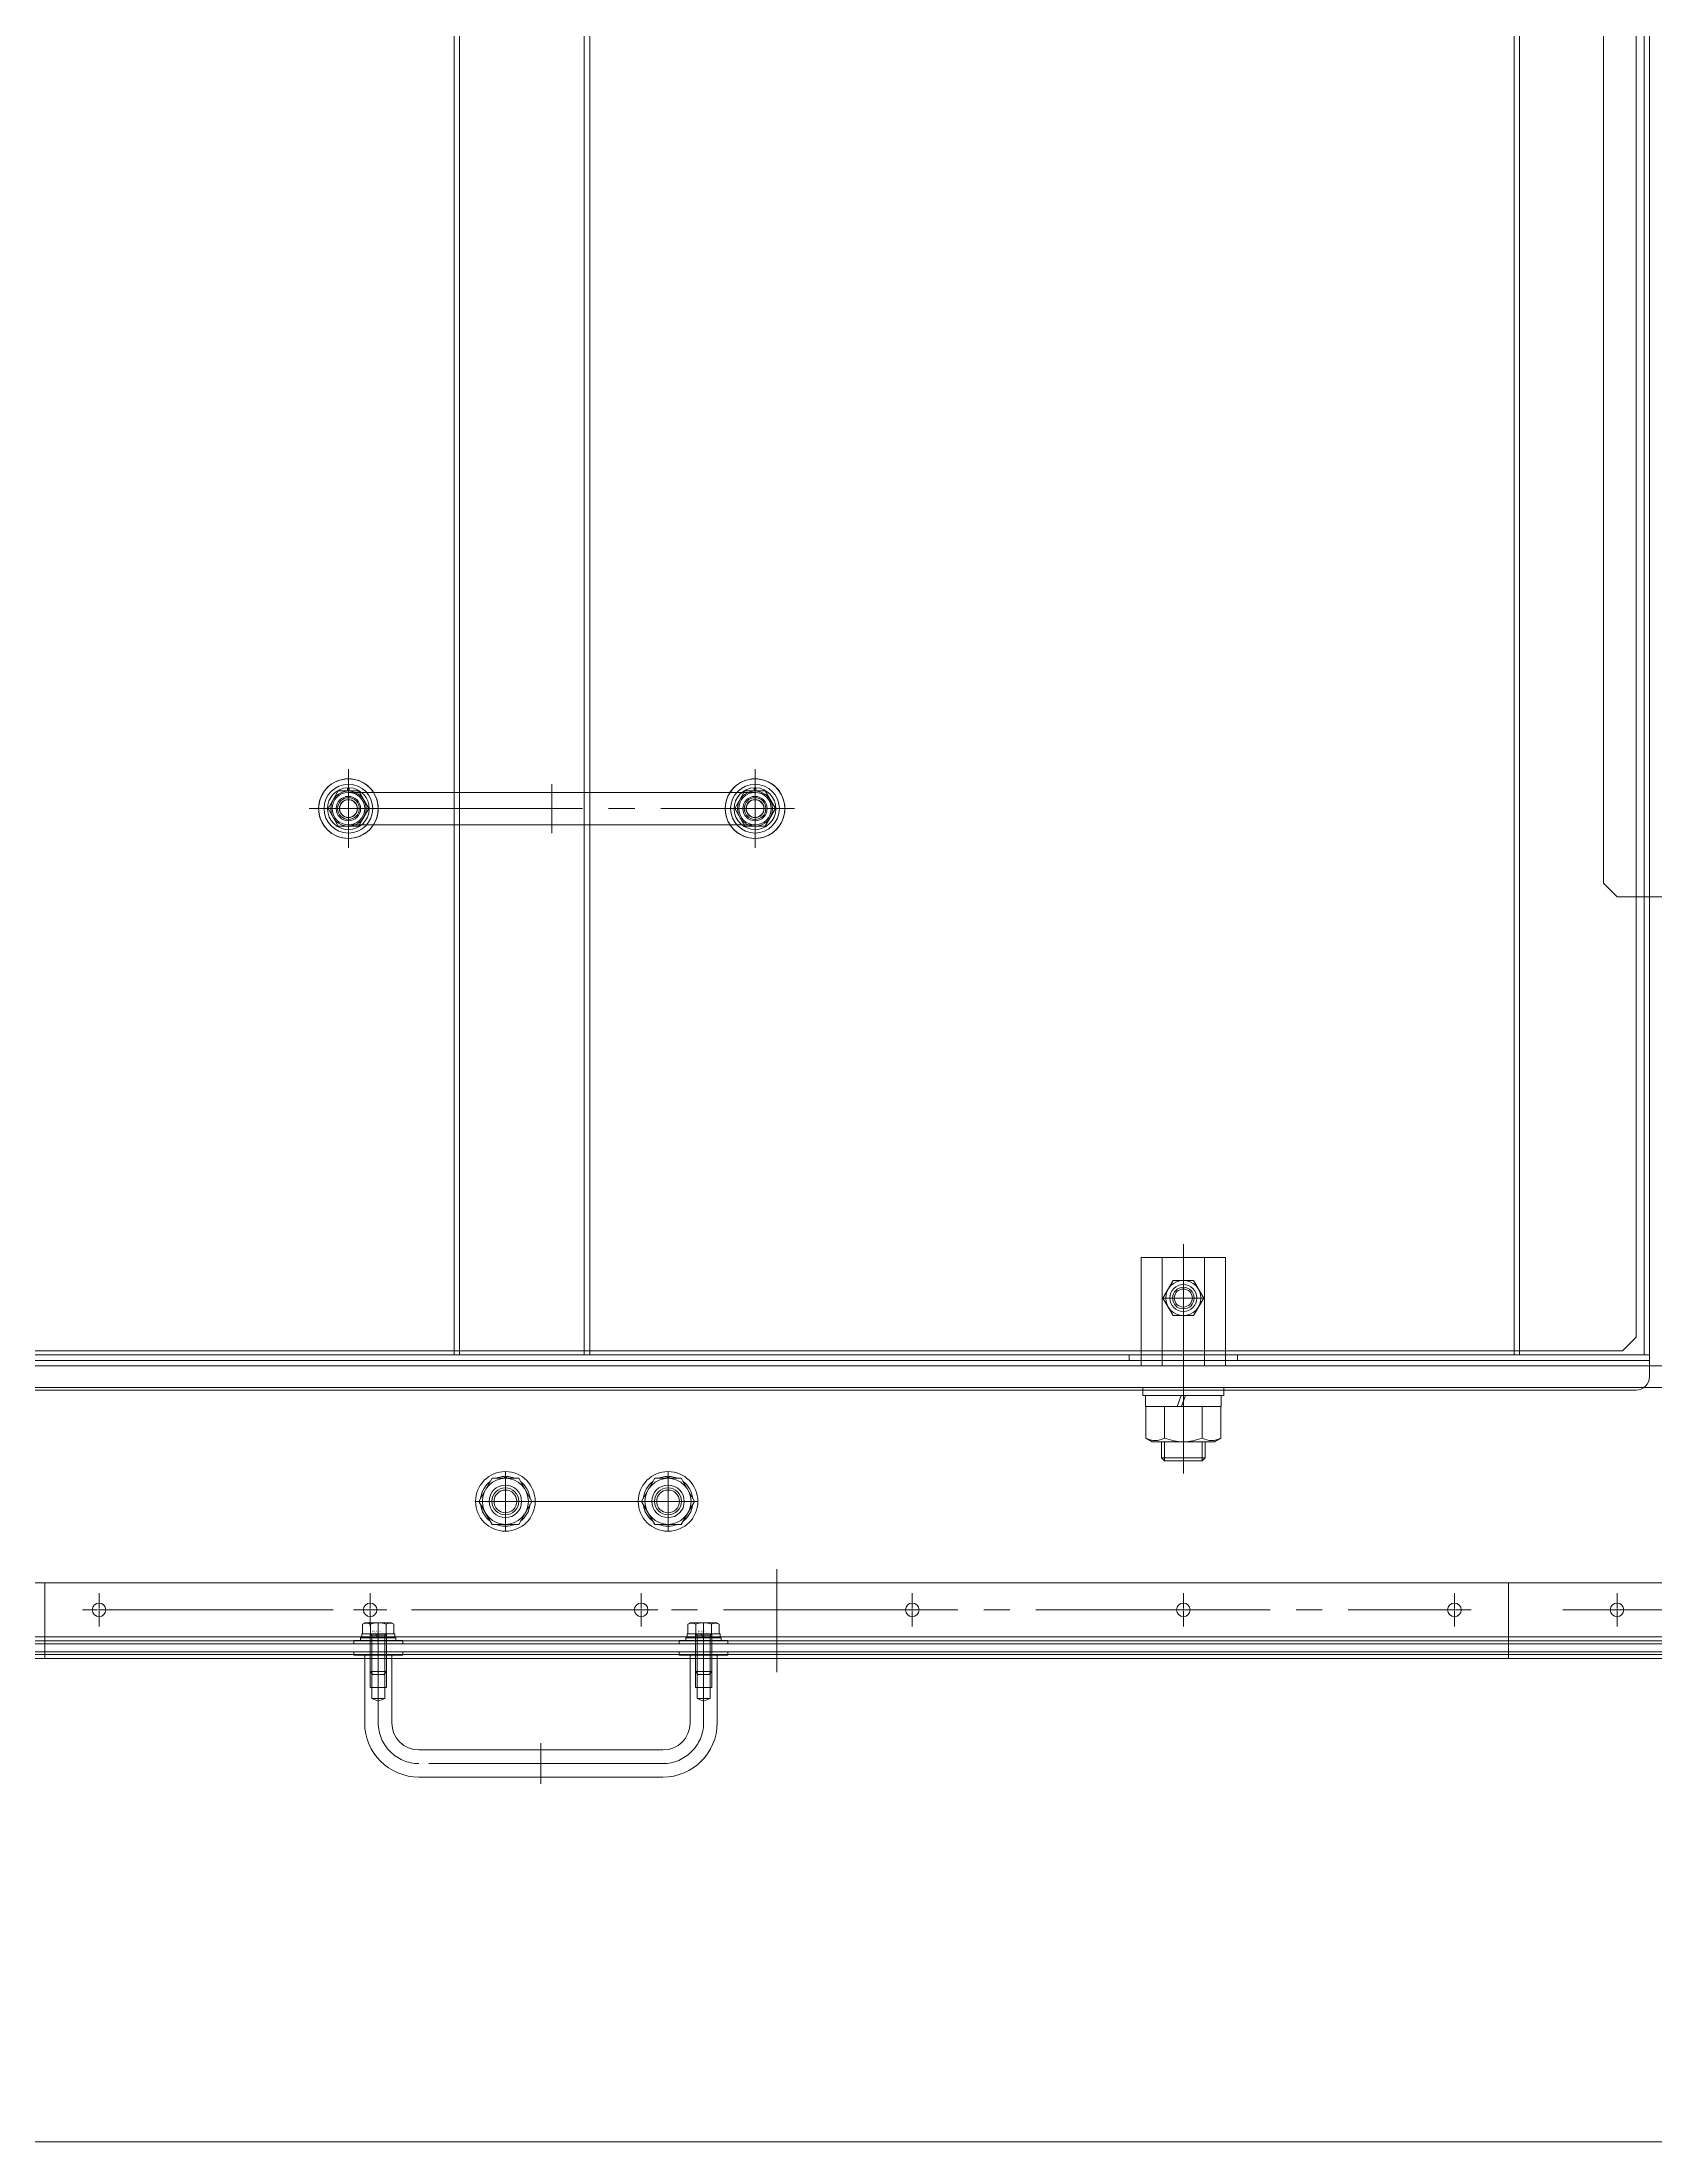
# Model space of a CAD drawing. Units: millimetres at full size. Extents: x -32787 to 32787, y -11878 to 14562.
# Drawn here: x -17954 to -17359, y 8688 to 9463 of the extents above; entities that cross this region are included whole.
import ezdxf
from ezdxf.enums import TextEntityAlignment as Align

# ---------------------------------------------------------------- set-up
doc = ezdxf.new("R2010")
doc.units = ezdxf.units.MM
doc.header["$LTSCALE"] = 9.6
doc.linetypes.add('CHAIN2', pattern=[12, 9, -1, 1, -1])
for name, color, linetype, lineweight in [('0-2_0', 2, 'Continuous', 9), ('0-7_01_外形線', 134, 'Continuous', 9), ('0-8_04_中心線', 4, 'CHAIN2', 9), ('0-9_03_かくれ線', 5, 'Continuous', 9), ('0-B_02_細線', 6, 'Continuous', 9), ('0-F_Defpoints', 134, 'Continuous', 9)]:
    doc.layers.add(name, color=color, linetype=linetype, lineweight=lineweight)
doc.styles.add('ＭＳ ゴシック', font='')
doc.styles.get('ＭＳ ゴシック').set_extended_font_data('MS Gothic')

# ---------------------------------------------------------------- blocks, each defined once
blk = doc.blocks.new('U4904')
at = {"layer": '0-8_04_中心線'}
for p, q in [((0, 1.2), (0, 9.5)), ((-9.5, 0), (-1.2, 0)), ((1.2, 0), (9.5, 0)), ((0, -9.5), (0, -1.2))]:
    blk.add_line(p, q, dxfattribs=at)
at = {"layer": '0-8_04_中心線', "linetype": 'Continuous'}
for p, q in [((-0.6, 0), (0.6, 0)), ((0, -0.6), (0, 0.6))]:
    blk.add_line(p, q, dxfattribs=at)
blk = doc.blocks.new('U4905')
at = {"layer": '0-8_04_中心線'}
for p, q in [((0, 1.2), (0, 9.5)), ((-9.5, 0), (-1.2, 0)), ((1.2, 0), (9.5, 0)), ((0, -9.5), (0, -1.2))]:
    blk.add_line(p, q, dxfattribs=at)
at = {"layer": '0-8_04_中心線', "linetype": 'Continuous'}
for p, q in [((-0.6, 0), (0.6, 0)), ((0, -0.6), (0, 0.6))]:
    blk.add_line(p, q, dxfattribs=at)
blk = doc.blocks.new('U5050')
at = {"layer": '0-8_04_中心線'}
for p, q in [((-6.11, 0), (-0.522, 0)), ((0, 0.522), (0, 6.11)), ((0.522, 0), (6.11, 0)), ((0, -6.11), (0, -0.522))]:
    blk.add_line(p, q, dxfattribs=at)
at = {"layer": '0-8_04_中心線', "linetype": 'Continuous'}
for p, q in [((-0.261, 0), (0.261, 0)), ((0, -0.261), (0, 0.261))]:
    blk.add_line(p, q, dxfattribs=at)
blk = doc.blocks.new('U5045')
at = {"layer": '0-8_04_中心線'}
for p, q in [((-6.11, 0), (-0.522, 0)), ((0, 0.522), (0, 6.11)), ((0.522, 0), (6.11, 0)), ((0, -6.11), (0, -0.522))]:
    blk.add_line(p, q, dxfattribs=at)
at = {"layer": '0-8_04_中心線', "linetype": 'Continuous'}
for p, q in [((-0.261, 0), (0.261, 0)), ((0, -0.261), (0, 0.261))]:
    blk.add_line(p, q, dxfattribs=at)
blk = doc.blocks.new('U5046')
at = {"layer": '0-8_04_中心線'}
for p, q in [((-6.11, 0), (-0.522, 0)), ((0, 0.522), (0, 6.11)), ((0.522, 0), (6.11, 0)), ((0, -6.11), (0, -0.522))]:
    blk.add_line(p, q, dxfattribs=at)
at = {"layer": '0-8_04_中心線', "linetype": 'Continuous'}
for p, q in [((-0.261, 0), (0.261, 0)), ((0, -0.261), (0, 0.261))]:
    blk.add_line(p, q, dxfattribs=at)
blk = doc.blocks.new('U5047')
at = {"layer": '0-8_04_中心線'}
for p, q in [((-6.11, 0), (-0.522, 0)), ((0, 0.522), (0, 6.11)), ((0.522, 0), (6.11, 0)), ((0, -6.11), (0, -0.522))]:
    blk.add_line(p, q, dxfattribs=at)
at = {"layer": '0-8_04_中心線', "linetype": 'Continuous'}
for p, q in [((-0.261, 0), (0.261, 0)), ((0, -0.261), (0, 0.261))]:
    blk.add_line(p, q, dxfattribs=at)
blk = doc.blocks.new('U5048')
at = {"layer": '0-8_04_中心線'}
for p, q in [((-6.11, 0), (-0.522, 0)), ((0, 0.522), (0, 6.11)), ((0.522, 0), (6.11, 0)), ((0, -6.11), (0, -0.522))]:
    blk.add_line(p, q, dxfattribs=at)
at = {"layer": '0-8_04_中心線', "linetype": 'Continuous'}
for p, q in [((-0.261, 0), (0.261, 0)), ((0, -0.261), (0, 0.261))]:
    blk.add_line(p, q, dxfattribs=at)
blk = doc.blocks.new('U5049')
at = {"layer": '0-8_04_中心線'}
for p, q in [((-6.11, 0), (-0.522, 0)), ((0, 0.522), (0, 6.11)), ((0.522, 0), (6.11, 0)), ((0, -6.11), (0, -0.522))]:
    blk.add_line(p, q, dxfattribs=at)
at = {"layer": '0-8_04_中心線', "linetype": 'Continuous'}
for p, q in [((-0.261, 0), (0.261, 0)), ((0, -0.261), (0, 0.261))]:
    blk.add_line(p, q, dxfattribs=at)
blk = doc.blocks.new('U5059')
at = {"layer": '0-8_04_中心線'}
for p, q in [((-6.11, 0), (-0.522, 0)), ((0, 0.522), (0, 6.11)), ((0.522, 0), (6.11, 0)), ((0, -6.11), (0, -0.522))]:
    blk.add_line(p, q, dxfattribs=at)
at = {"layer": '0-8_04_中心線', "linetype": 'Continuous'}
for p, q in [((-0.261, 0), (0.261, 0)), ((0, -0.261), (0, 0.261))]:
    blk.add_line(p, q, dxfattribs=at)
blk = doc.blocks.new('U5142')
at = {"layer": '0-8_04_中心線'}
for p, q in [((0, 0.9), (0, 8)), ((-8, 0), (-0.9, 0)), ((0.9, 0), (8, 0)), ((0, -8), (0, -0.9))]:
    blk.add_line(p, q, dxfattribs=at)
at = {"layer": '0-8_04_中心線', "linetype": 'Continuous'}
for p, q in [((-0.45, 0), (0.45, 0)), ((0, -0.45), (0, 0.45))]:
    blk.add_line(p, q, dxfattribs=at)
blk = doc.blocks.new('U5143')
at = {"layer": '0-8_04_中心線'}
for p, q in [((0, 0.9), (0, 8)), ((-8, 0), (-0.9, 0)), ((0.9, 0), (8, 0)), ((0, -8), (0, -0.9))]:
    blk.add_line(p, q, dxfattribs=at)
at = {"layer": '0-8_04_中心線', "linetype": 'Continuous'}
for p, q in [((-0.45, 0), (0.45, 0)), ((0, -0.45), (0, 0.45))]:
    blk.add_line(p, q, dxfattribs=at)
blk = doc.blocks.new('U5132')
at = {"layer": '0-8_04_中心線'}
for p, q in [((0, 2.2), (0, 14.5)), ((-14.5, 0), (-2.2, 0)), ((2.2, 0), (14.5, 0)), ((0, -14.5), (0, -2.2))]:
    blk.add_line(p, q, dxfattribs=at)
at = {"layer": '0-8_04_中心線', "linetype": 'Continuous'}
for p, q in [((-1.1, 0), (1.1, 0)), ((0, -1.1), (0, 1.1))]:
    blk.add_line(p, q, dxfattribs=at)
blk = doc.blocks.new('U5133')
at = {"layer": '0-8_04_中心線'}
for p, q in [((0, 2.2), (0, 14.5)), ((-14.5, 0), (-2.2, 0)), ((2.2, 0), (14.5, 0)), ((0, -14.5), (0, -2.2))]:
    blk.add_line(p, q, dxfattribs=at)
at = {"layer": '0-8_04_中心線', "linetype": 'Continuous'}
for p, q in [((-1.1, 0), (1.1, 0)), ((0, -1.1), (0, 1.1))]:
    blk.add_line(p, q, dxfattribs=at)
blk = doc.blocks.new('U5128')
at = {"layer": '0-8_04_中心線'}
for p, q in [((0, 1.2), (0, 9.5)), ((-9.5, 0), (-1.2, 0)), ((1.2, 0), (9.5, 0)), ((0, -9.5), (0, -1.2))]:
    blk.add_line(p, q, dxfattribs=at)
at = {"layer": '0-8_04_中心線', "linetype": 'Continuous'}
for p, q in [((-0.6, 0), (0.6, 0)), ((0, -0.6), (0, 0.6))]:
    blk.add_line(p, q, dxfattribs=at)
blk = doc.blocks.new('U5129')
at = {"layer": '0-8_04_中心線'}
for p, q in [((0, 1.2), (0, 9.5)), ((-9.5, 0), (-1.2, 0)), ((1.2, 0), (9.5, 0)), ((0, -9.5), (0, -1.2))]:
    blk.add_line(p, q, dxfattribs=at)
at = {"layer": '0-8_04_中心線', "linetype": 'Continuous'}
for p, q in [((-0.6, 0), (0.6, 0)), ((0, -0.6), (0, 0.6))]:
    blk.add_line(p, q, dxfattribs=at)
blk = doc.blocks.new('U5130')
at = {"layer": '0-8_04_中心線'}
for p, q in [((0, 2.2), (0, 14.5)), ((-14.5, 0), (-2.2, 0)), ((2.2, 0), (14.5, 0)), ((0, -14.5), (0, -2.2))]:
    blk.add_line(p, q, dxfattribs=at)
at = {"layer": '0-8_04_中心線', "linetype": 'Continuous'}
for p, q in [((-1.1, 0), (1.1, 0)), ((0, -1.1), (0, 1.1))]:
    blk.add_line(p, q, dxfattribs=at)
blk = doc.blocks.new('U5131')
at = {"layer": '0-8_04_中心線'}
for p, q in [((0, 2.2), (0, 14.5)), ((-14.5, 0), (-2.2, 0)), ((2.2, 0), (14.5, 0)), ((0, -14.5), (0, -2.2))]:
    blk.add_line(p, q, dxfattribs=at)
at = {"layer": '0-8_04_中心線', "linetype": 'Continuous'}
for p, q in [((-1.1, 0), (1.1, 0)), ((0, -1.1), (0, 1.1))]:
    blk.add_line(p, q, dxfattribs=at)

msp = doc.modelspace()

# ---------------------------------------------------------------- linework, layer by layer
at = {"layer": '0-2_0', "color": 134}
for p, q in [((-17361.165, 10970.284), (-17361.165, 8978.284)), ((-18975.165, 8978.284), (-17361.165, 8978.284)), ((-17802.164, 8979.784), (-17802.165, 8978.284)), ((-17802.165, 8978.284), (-17752.165, 8978.284)), ((-17752.165, 8979.784), (-17752.165, 8978.284)), ((-17411.165, 8979.784), (-17411.165, 8978.284)), ((-17361.165, 8978.284), (-17411.165, 8978.284)), ((-17361.165, 8970.284), (-17361.165, 8978.284)), ((-17361.165, 8974.284), (-17360.165, 8974.284)), ((-18970.165, 8965.284), (-17366.165, 8965.284)), ((-17363.165, 8966.284), (-17360.165, 8966.284))]:
    msp.add_line(p, q, dxfattribs=at)
msp.add_arc((-17366.165, 8970.284), 5, 270, 0, dxfattribs=at)
at = {"layer": '0-7_01_外形線'}
for p, q in [((-17841.165, 9185.784), (-17691.165, 9185.784)), ((-17841.165, 9173.784), (-17691.165, 9173.784)), ((-17360.165, 8974.284), (-17338.166, 8974.284)), ((-17548.165, 8963.284), (-17548.165, 8965.284)), ((-17548.165, 8963.284), (-17518.165, 8963.284)), ((-17533.965, 8963.284), (-17547.165, 8963.284)), ((-17547.165, 8959.284), (-17547.165, 8963.284)), ((-17533.965, 8963.284), (-17535.421, 8959.284)), ((-17532.365, 8963.284), (-17533.821, 8959.284)), ((-17519.165, 8963.284), (-17532.365, 8963.284)), ((-17519.165, 8963.284), (-17519.165, 8959.284)), ((-17518.165, 8963.284), (-17518.165, 8965.284)), ((-17360.165, 8966.284), (-17338.166, 8966.284)), ((-17535.421, 8959.284), (-17547.165, 8959.284)), ((-17540.093, 8959.284), (-17540.093, 8947.644)), ((-17519.165, 8959.284), (-17533.821, 8959.284)), ((-17526.237, 8959.284), (-17526.237, 8947.644)), ((-17519.308, 8959.284), (-17519.308, 8947.644)), ((-17547.021, 8947.644), (-17544.665, 8946.284)), ((-17521.665, 8946.284), (-17544.665, 8946.284)), ((-17519.308, 8947.644), (-17521.665, 8946.284)), ((-17541.172, 8940.366), (-17525.172, 8940.366)), ((-17793.08, 8924.284), (-17788.172, 8932.784)), ((-17788.172, 8932.784), (-17778.357, 8932.784)), ((-17783.64, 8932.784), (-17783.64, 8933.476)), ((-17782.89, 8932.784), (-17782.89, 8933.476)), ((-17778.357, 8932.784), (-17773.45, 8924.284)), ((-17733.08, 8924.284), (-17728.172, 8932.784)), ((-17728.172, 8932.784), (-17718.357, 8932.784)), ((-17723.64, 8932.784), (-17723.64, 8933.476)), ((-17722.89, 8932.784), (-17722.89, 8933.476)), ((-17718.357, 8932.784), (-17713.45, 8924.284)), ((-17773.45, 8924.284), (-17778.357, 8915.784)), ((-17713.45, 8924.284), (-17718.357, 8915.784)), ((-18493.155, 8894.284), (-17953.155, 8894.284)), ((-17953.155, 8894.284), (-17953.155, 8866.284)), ((-17953.155, 8894.284), (-17953.155, 8866.284)), ((-17953.155, 8894.284), (-17413.155, 8894.284)), ((-17413.155, 8894.284), (-17413.155, 8866.284)), ((-17413.155, 8894.284), (-17413.155, 8866.284)), ((-17413.155, 8894.284), (-17033.155, 8894.284)), ((-18493.155, 8866.284), (-17953.155, 8866.284)), ((-17953.155, 8866.284), (-17413.155, 8866.284)), ((-17835.154, 8842.586), (-17835.154, 8866.286)), ((-17825.154, 8842.586), (-17825.154, 8866.286)), ((-17715.154, 8866.286), (-17715.154, 8842.586)), ((-17705.154, 8866.286), (-17705.154, 8842.586)), ((-17413.155, 8866.284), (-17033.155, 8866.284)), ((-17725.154, 8832.586), (-17815.154, 8832.586)), ((-17725.154, 8822.586), (-17815.154, 8822.586))]:
    msp.add_line(p, q, dxfattribs=at)
for points in [[(-17335.166, 10241.284), (-17373.166, 10241.284), (-17378.166, 10236.284), (-17378.166, 9152.284), (-17373.166, 9147.284), (-17335.166, 9147.284)], [(-17373.166, 9147.284), (-17366.165, 9147.284), (-17366.165, 8984.784), (-17371.165, 8979.784), (-18161.165, 8979.784), (-18166.165, 8984.784), (-18166.165, 9964.784), (-18161.165, 9969.784), (-17378.166, 9969.784), (-17378.166, 9152.284)]]:
    msp.add_lwpolyline(points, close=True, dxfattribs=at)
for points in [[(-17519.308, 8959.284), (-17547.021, 8959.284), (-17547.021, 8947.644)], [(-17541.172, 8946.284), (-17541.172, 8940.366), (-17540.09, 8939.284), (-17526.255, 8939.284), (-17525.172, 8940.366), (-17525.172, 8946.284)], [(-17778.357, 8915.784), (-17788.172, 8915.784), (-17793.08, 8924.284)], [(-17718.357, 8915.784), (-17728.172, 8915.784), (-17733.08, 8924.284)]]:
    msp.add_lwpolyline(points, dxfattribs=at)
for centre, radius in [((-17783.265, 8924.284), 11), ((-17783.265, 8924.284), 8.5), ((-17723.265, 8924.284), 11), ((-17723.265, 8924.284), 8.5), ((-17783.265, 8924.284), 5), ((-17783.265, 8924.284), 4.188), ((-17723.265, 8924.284), 5), ((-17723.265, 8924.284), 4.188), ((-17933.155, 8884.284), 2.5), ((-17833.155, 8884.284), 2.5), ((-17733.155, 8884.284), 2.5), ((-17633.155, 8884.284), 2.5), ((-17533.155, 8884.284), 2.5), ((-17433.155, 8884.284), 2.5), ((-17373.155, 8884.284), 2.5)]:
    msp.add_circle(centre, radius, dxfattribs=at)
for centre, radius, start, end in [((-17841.165, 9179.784), 11, 33.05573, 326.94427), ((-17691.165, 9179.784), 11, 213.05573, 146.94427), ((-17841.165, 9179.784), 6, 90, 270), ((-17691.165, 9179.784), 6, 270, 90), ((-17543.557, 8953.644), 6.928, 240.00001, 299.99999), ((-17533.165, 8964.605), 18.321, 247.78075, 292.21925), ((-17522.773, 8953.644), 6.928, 240.00001, 299.99999), ((-17783.265, 8924.284), 9.2, 127.50502, 172.49498), ((-17783.265, 8924.284), 9.2, 92.33607, 112.49498), ((-17783.265, 8924.284), 9.2, 67.50502, 87.66393), ((-17783.265, 8924.284), 9.2, 7.50502, 52.49498), ((-17723.265, 8924.284), 9.2, 127.50502, 172.49498), ((-17723.265, 8924.284), 9.2, 92.33607, 112.49498), ((-17723.265, 8924.284), 9.2, 67.50502, 87.66393), ((-17723.265, 8924.284), 9.2, 7.50502, 52.49498), ((-17783.265, 8924.284), 9.2, 187.50502, 232.49498), ((-17783.265, 8924.284), 9.2, 307.50502, 352.49498), ((-17723.265, 8924.284), 9.2, 187.50502, 232.49498), ((-17723.265, 8924.284), 9.2, 307.50502, 352.49498), ((-17783.265, 8924.284), 9.2, 247.50502, 292.49498), ((-17723.265, 8924.284), 9.2, 247.50502, 292.49498), ((-17815.154, 8842.586), 20, 180, 270), ((-17815.154, 8842.586), 10, 180, 270), ((-17725.154, 8842.586), 20, 270, 0), ((-17725.154, 8842.586), 10, 270, 0)]:
    msp.add_arc(centre, radius, start, end, dxfattribs=at)
at = {"layer": '0-8_04_中心線'}
for p, q in [((-17766.165, 9170.784), (-17766.165, 9188.784)), ((-17841.165, 9179.784), (-17691.165, 9179.784)), ((-17533.165, 8966.284), (-17533.165, 9019.093)), ((-17533.165, 8969.284), (-17533.165, 8985.284)), ((-17533.165, 8934.599), (-17533.165, 8966.284)), ((-17783.265, 8913.284), (-17783.265, 8935.284)), ((-17723.265, 8913.284), (-17723.265, 8935.284)), ((-17772.265, 8924.284), (-17794.265, 8924.284)), ((-17783.265, 8924.284), (-17723.265, 8924.284)), ((-17712.265, 8924.284), (-17734.265, 8924.284)), ((-17683.155, 8899.284), (-17683.155, 8861.284)), ((-17933.155, 8884.284), (-17433.155, 8884.284)), ((-17393.155, 8884.284), (-17093.155, 8884.284)), ((-17830.154, 8842.586), (-17830.154, 8870.586)), ((-17710.154, 8870.586), (-17710.154, 8842.586)), ((-17770.154, 8820.086), (-17770.154, 8835.086)), ((-17725.154, 8827.586), (-17815.154, 8827.586))]:
    msp.add_line(p, q, dxfattribs=at)
for centre, start, end in [((-17815.154, 8842.586), 180, 270), ((-17725.154, 8842.586), 270, 0)]:
    msp.add_arc(centre, 15, start, end, dxfattribs=at)
at = {"layer": '0-9_03_かくれ線'}
for p, q in [((-17800.165, 10970.284), (-17800.165, 8978.284)), ((-17754.165, 10970.284), (-17754.165, 8978.284)), ((-17409.165, 10970.284), (-17409.165, 8978.284)), ((-17363.165, 10970.284), (-17363.165, 8978.284)), ((-17802.164, 8979.784), (-17802.165, 9969.784)), ((-17752.165, 8979.784), (-17752.165, 9969.784)), ((-17411.165, 9969.784), (-17411.165, 8979.784)), ((-17841.465, 9186.284), (-17841.465, 9187.478)), ((-17840.865, 9186.284), (-17840.865, 9187.478)), ((-17691.465, 9186.284), (-17691.465, 9187.478)), ((-17690.865, 9186.284), (-17690.865, 9187.478)), ((-17540.966, 9014.284), (-17540.966, 8974.284)), ((-17525.378, 9014.284), (-17525.378, 8974.284)), ((-17525.659, 8999.284), (-17540.67, 8999.284)), ((-17553.165, 8976.284), (-17553.165, 8978.284)), ((-17513.165, 8976.284), (-17513.165, 8978.284)), ((-18976.165, 8974.284), (-17360.165, 8974.284)), ((-18975.165, 8976.283), (-17361.165, 8976.284)), ((-18976.165, 8966.284), (-17360.165, 8966.284)), ((-17548.165, 8966.284), (-17518.165, 8966.284)), ((-17548.165, 8965.284), (-17548.165, 8966.284)), ((-17518.165, 8965.284), (-17518.165, 8966.284)), ((-17835.928, 8878.982), (-17835.054, 8879.486)), ((-17835.928, 8875.486), (-17835.928, 8878.982)), ((-17825.254, 8879.486), (-17835.054, 8879.486)), ((-17833.041, 8875.486), (-17833.041, 8878.982)), ((-17830.154, 8879.486), (-17830.154, 8860.486)), ((-17827.268, 8875.486), (-17827.268, 8878.982)), ((-17824.381, 8878.982), (-17825.254, 8879.486)), ((-17824.381, 8875.486), (-17824.381, 8878.982)), ((-17715.928, 8878.982), (-17715.054, 8879.486)), ((-17715.928, 8875.486), (-17715.928, 8878.982)), ((-17705.254, 8879.486), (-17715.054, 8879.486)), ((-17713.041, 8875.486), (-17713.041, 8878.982)), ((-17710.154, 8879.486), (-17710.154, 8860.486)), ((-17707.268, 8875.486), (-17707.268, 8878.982)), ((-17704.381, 8878.982), (-17705.254, 8879.486)), ((-17704.381, 8875.486), (-17704.381, 8878.982)), ((-18493.155, 8874.284), (-17033.155, 8874.284)), ((-18493.155, 8874.284), (-17953.155, 8874.284)), ((-18493.155, 8872.784), (-17953.155, 8872.784)), ((-18493.155, 8871.786), (-17033.155, 8871.786)), ((-18493.155, 8871.786), (-17033.155, 8871.786)), ((-18493.155, 8868.786), (-17033.155, 8868.786)), ((-18493.155, 8868.786), (-17033.155, 8868.786)), ((-17953.155, 8874.284), (-17413.155, 8874.284)), ((-17953.155, 8872.784), (-17413.155, 8872.784)), ((-17831, 8875.486), (-17836.254, 8875.486)), ((-17836.254, 8875.486), (-17836.254, 8873.986)), ((-17830.454, 8873.986), (-17836.254, 8873.986)), ((-17824.381, 8875.486), (-17835.928, 8875.486)), ((-17824.381, 8875.486), (-17835.928, 8875.486)), ((-17833.154, 8875.486), (-17833.154, 8861.486)), ((-17832.554, 8874.886), (-17833.154, 8875.486)), ((-17833.154, 8874.886), (-17827.154, 8874.886)), ((-17832.554, 8874.886), (-17832.554, 8860.886)), ((-17830.454, 8873.986), (-17831, 8875.486)), ((-17824.054, 8875.486), (-17830.4, 8875.486)), ((-17829.854, 8873.986), (-17830.4, 8875.486)), ((-17824.054, 8873.986), (-17829.854, 8873.986)), ((-17827.754, 8874.886), (-17827.154, 8875.486)), ((-17827.754, 8874.886), (-17827.754, 8860.886)), ((-17827.154, 8875.486), (-17827.154, 8861.486)), ((-17824.054, 8873.986), (-17824.054, 8875.486)), ((-17711, 8875.486), (-17716.254, 8875.486)), ((-17716.254, 8875.486), (-17716.254, 8873.986)), ((-17710.454, 8873.986), (-17716.254, 8873.986)), ((-17704.381, 8875.486), (-17715.928, 8875.486)), ((-17704.381, 8875.486), (-17715.928, 8875.486)), ((-17713.154, 8875.486), (-17713.154, 8861.486)), ((-17712.554, 8874.886), (-17713.154, 8875.486)), ((-17713.154, 8874.886), (-17707.154, 8874.886)), ((-17712.554, 8874.886), (-17712.554, 8860.886)), ((-17710.454, 8873.986), (-17711, 8875.486)), ((-17704.054, 8875.486), (-17710.4, 8875.486)), ((-17709.854, 8873.986), (-17710.4, 8875.486)), ((-17704.054, 8873.986), (-17709.854, 8873.986)), ((-17707.754, 8874.886), (-17707.154, 8875.486)), ((-17707.754, 8874.886), (-17707.754, 8860.886)), ((-17707.154, 8875.486), (-17707.154, 8861.486)), ((-17704.054, 8873.986), (-17704.054, 8875.486)), ((-17413.155, 8874.284), (-17033.155, 8874.284)), ((-17413.155, 8872.784), (-17033.155, 8872.784)), ((-18493.155, 8867.784), (-17953.155, 8867.784)), ((-17953.155, 8867.784), (-17413.155, 8867.784)), ((-17825.154, 8867.586), (-17835.154, 8867.586)), ((-17835.154, 8866.286), (-17835.154, 8867.586)), ((-17833.154, 8861.486), (-17832.154, 8860.486)), ((-17827.154, 8861.486), (-17833.154, 8861.486)), ((-17827.154, 8861.486), (-17828.154, 8860.486)), ((-17825.154, 8866.286), (-17825.154, 8867.586)), ((-17705.154, 8867.586), (-17715.154, 8867.586)), ((-17715.154, 8866.286), (-17715.154, 8867.586)), ((-17713.154, 8861.486), (-17712.154, 8860.486)), ((-17707.154, 8861.486), (-17713.154, 8861.486)), ((-17707.154, 8861.486), (-17708.154, 8860.486)), ((-17705.154, 8866.286), (-17705.154, 8867.586)), ((-17413.155, 8867.784), (-17033.155, 8867.784)), ((-17828.154, 8860.486), (-17832.154, 8860.486)), ((-17708.154, 8860.486), (-17712.154, 8860.486))]:
    msp.add_line(p, q, dxfattribs=at)
for points in [[(-17366.165, 9147.284), (-17373.166, 9147.284), (-17378.166, 9152.284), (-17378.166, 9969.784), (-17371.165, 9969.784), (-17366.165, 9964.784)], [(-17844.918, 9173.284), (-17848.67, 9179.784), (-17844.918, 9186.284), (-17837.412, 9186.284), (-17833.659, 9179.784), (-17837.412, 9173.284)], [(-17694.918, 9173.284), (-17698.67, 9179.784), (-17694.918, 9186.284), (-17687.412, 9186.284), (-17683.659, 9179.784), (-17687.412, 9173.284)], [(-17536.918, 8992.784), (-17540.67, 8999.284), (-17536.918, 9005.784), (-17529.412, 9005.784), (-17525.659, 8999.284), (-17529.412, 8992.784)], [(-17821.154, 8872.986), (-17839.154, 8872.986), (-17839.154, 8871.786), (-17821.154, 8871.786)], [(-17821.154, 8868.786), (-17839.154, 8868.786), (-17839.154, 8867.586), (-17821.154, 8867.586)], [(-17836.654, 8872.986), (-17823.654, 8872.986), (-17823.654, 8873.986), (-17836.654, 8873.986)], [(-17701.154, 8872.986), (-17719.154, 8872.986), (-17719.154, 8871.786), (-17701.154, 8871.786)], [(-17701.154, 8868.786), (-17719.154, 8868.786), (-17719.154, 8867.586), (-17701.154, 8867.586)], [(-17716.654, 8872.986), (-17703.654, 8872.986), (-17703.654, 8873.986), (-17716.654, 8873.986)]]:
    msp.add_lwpolyline(points, close=True, dxfattribs=at)
for points in [[(-17548.761, 8974.284), (-17548.761, 9014.284), (-17517.584, 9014.284), (-17517.584, 8974.284)], [(-17827.154, 8867.586), (-17827.154, 8855.586), (-17833.154, 8855.586), (-17833.154, 8867.586)], [(-17827.754, 8867.586), (-17827.754, 8851.586), (-17832.554, 8851.586), (-17832.554, 8867.586)], [(-17707.154, 8867.586), (-17707.154, 8855.586), (-17713.154, 8855.586), (-17713.154, 8867.586)], [(-17707.754, 8867.586), (-17707.754, 8851.586), (-17712.554, 8851.586), (-17712.554, 8867.586)], [(-17827.754, 8851.586), (-17830.154, 8850.592), (-17832.554, 8851.586)], [(-17707.754, 8851.586), (-17710.154, 8850.592), (-17712.554, 8851.586)]]:
    msp.add_lwpolyline(points, dxfattribs=at)
for centre, radius in [((-17841.165, 9179.784), 11), ((-17841.165, 9179.784), 9), ((-17841.165, 9179.784), 6.5), ((-17691.165, 9179.784), 11), ((-17691.165, 9179.784), 9), ((-17691.165, 9179.784), 6.5), ((-17841.165, 9179.784), 4.5), ((-17841.165, 9179.784), 4), ((-17841.165, 9179.784), 4), ((-17841.165, 9179.784), 3.324), ((-17841.165, 9179.784), 3.25), ((-17691.165, 9179.784), 4.5), ((-17691.165, 9179.784), 4), ((-17691.165, 9179.784), 4), ((-17691.165, 9179.784), 3.324), ((-17691.165, 9179.784), 3.25), ((-17533.165, 8999.284), 6.5), ((-17533.165, 8999.284), 5), ((-17533.165, 8999.284), 4), ((-17533.165, 8999.284), 3.324), ((-17783.265, 8924.284), 6), ((-17723.265, 8924.284), 6)]:
    msp.add_circle(centre, radius, dxfattribs=at)
for centre, radius, start, end in [((-17841.165, 9179.784), 7.7, 92.23287, 87.76713), ((-17691.165, 9179.784), 7.7, 92.23287, 87.76713), ((-17841.165, 9179.784), 6, 270, 90), ((-17841.165, 9179.784), 11, 326.94427, 33.05573), ((-17691.165, 9179.784), 11, 146.94427, 213.05573), ((-17691.165, 9179.784), 6, 90, 270), ((-17834.485, 8876.482), 2.887, 60.00001, 119.99999), ((-17830.154, 8870.972), 8.514, 70.18087, 109.81913), ((-17825.824, 8876.482), 2.887, 60.00001, 119.99999), ((-17714.485, 8876.482), 2.887, 60.00001, 119.99999), ((-17710.154, 8870.972), 8.514, 70.18087, 109.81913), ((-17705.824, 8876.482), 2.887, 60.00001, 119.99999)]:
    msp.add_arc(centre, radius, start, end, dxfattribs=at)
at = {"layer": '0-B_02_細線'}
for p, q in [((-17540.09, 8939.284), (-17540.09, 8946.284)), ((-17526.255, 8939.284), (-17526.255, 8946.284))]:
    msp.add_line(p, q, dxfattribs=at)
at = {"layer": '0-F_Defpoints'}
msp.add_lwpolyline([(-19689.28, 11342.535), (-16509.823, 11342.535), (-16509.823, 8688.004), (-19689.28, 8688.004)], close=True, dxfattribs=at)

# ---------------------------------------------------------------- block references
at = {"layer": '0-8_04_中心線'}
for name, p in [('U5133', (-17841.165, 9179.784)), ('U5131', (-17841.165, 9179.784)), ('U5132', (-17691.165, 9179.784)), ('U5130', (-17691.165, 9179.784)), ('U5129', (-17841.165, 9179.784)), ('U5143', (-17841.165, 9179.784)), ('U5128', (-17691.165, 9179.784)), ('U5142', (-17691.165, 9179.784)), ('U4904', (-17783.265, 8924.284)), ('U4905', (-17723.265, 8924.284)), ('U5050', (-17933.155, 8884.284)), ('U5045', (-17833.155, 8884.284)), ('U5046', (-17733.155, 8884.284)), ('U5047', (-17633.155, 8884.284)), ('U5048', (-17533.155, 8884.284)), ('U5049', (-17433.155, 8884.284)), ('U5059', (-17373.155, 8884.284))]:
    msp.add_blockref(name, p, dxfattribs=at)

# ---------------------------------------------------------------- texts
at = {"layer": '0-9_03_かくれ線', "style": 'ＭＳ ゴシック', "width": 0.8}
for p in [(-17832.229, 8875.721), (-17712.229, 8875.721)]:
    msp.add_text('M6×15', height=0.7331, dxfattribs=at).set_placement(p, align=Align.BOTTOM_LEFT)

doc.saveas('drawing.dxf')
